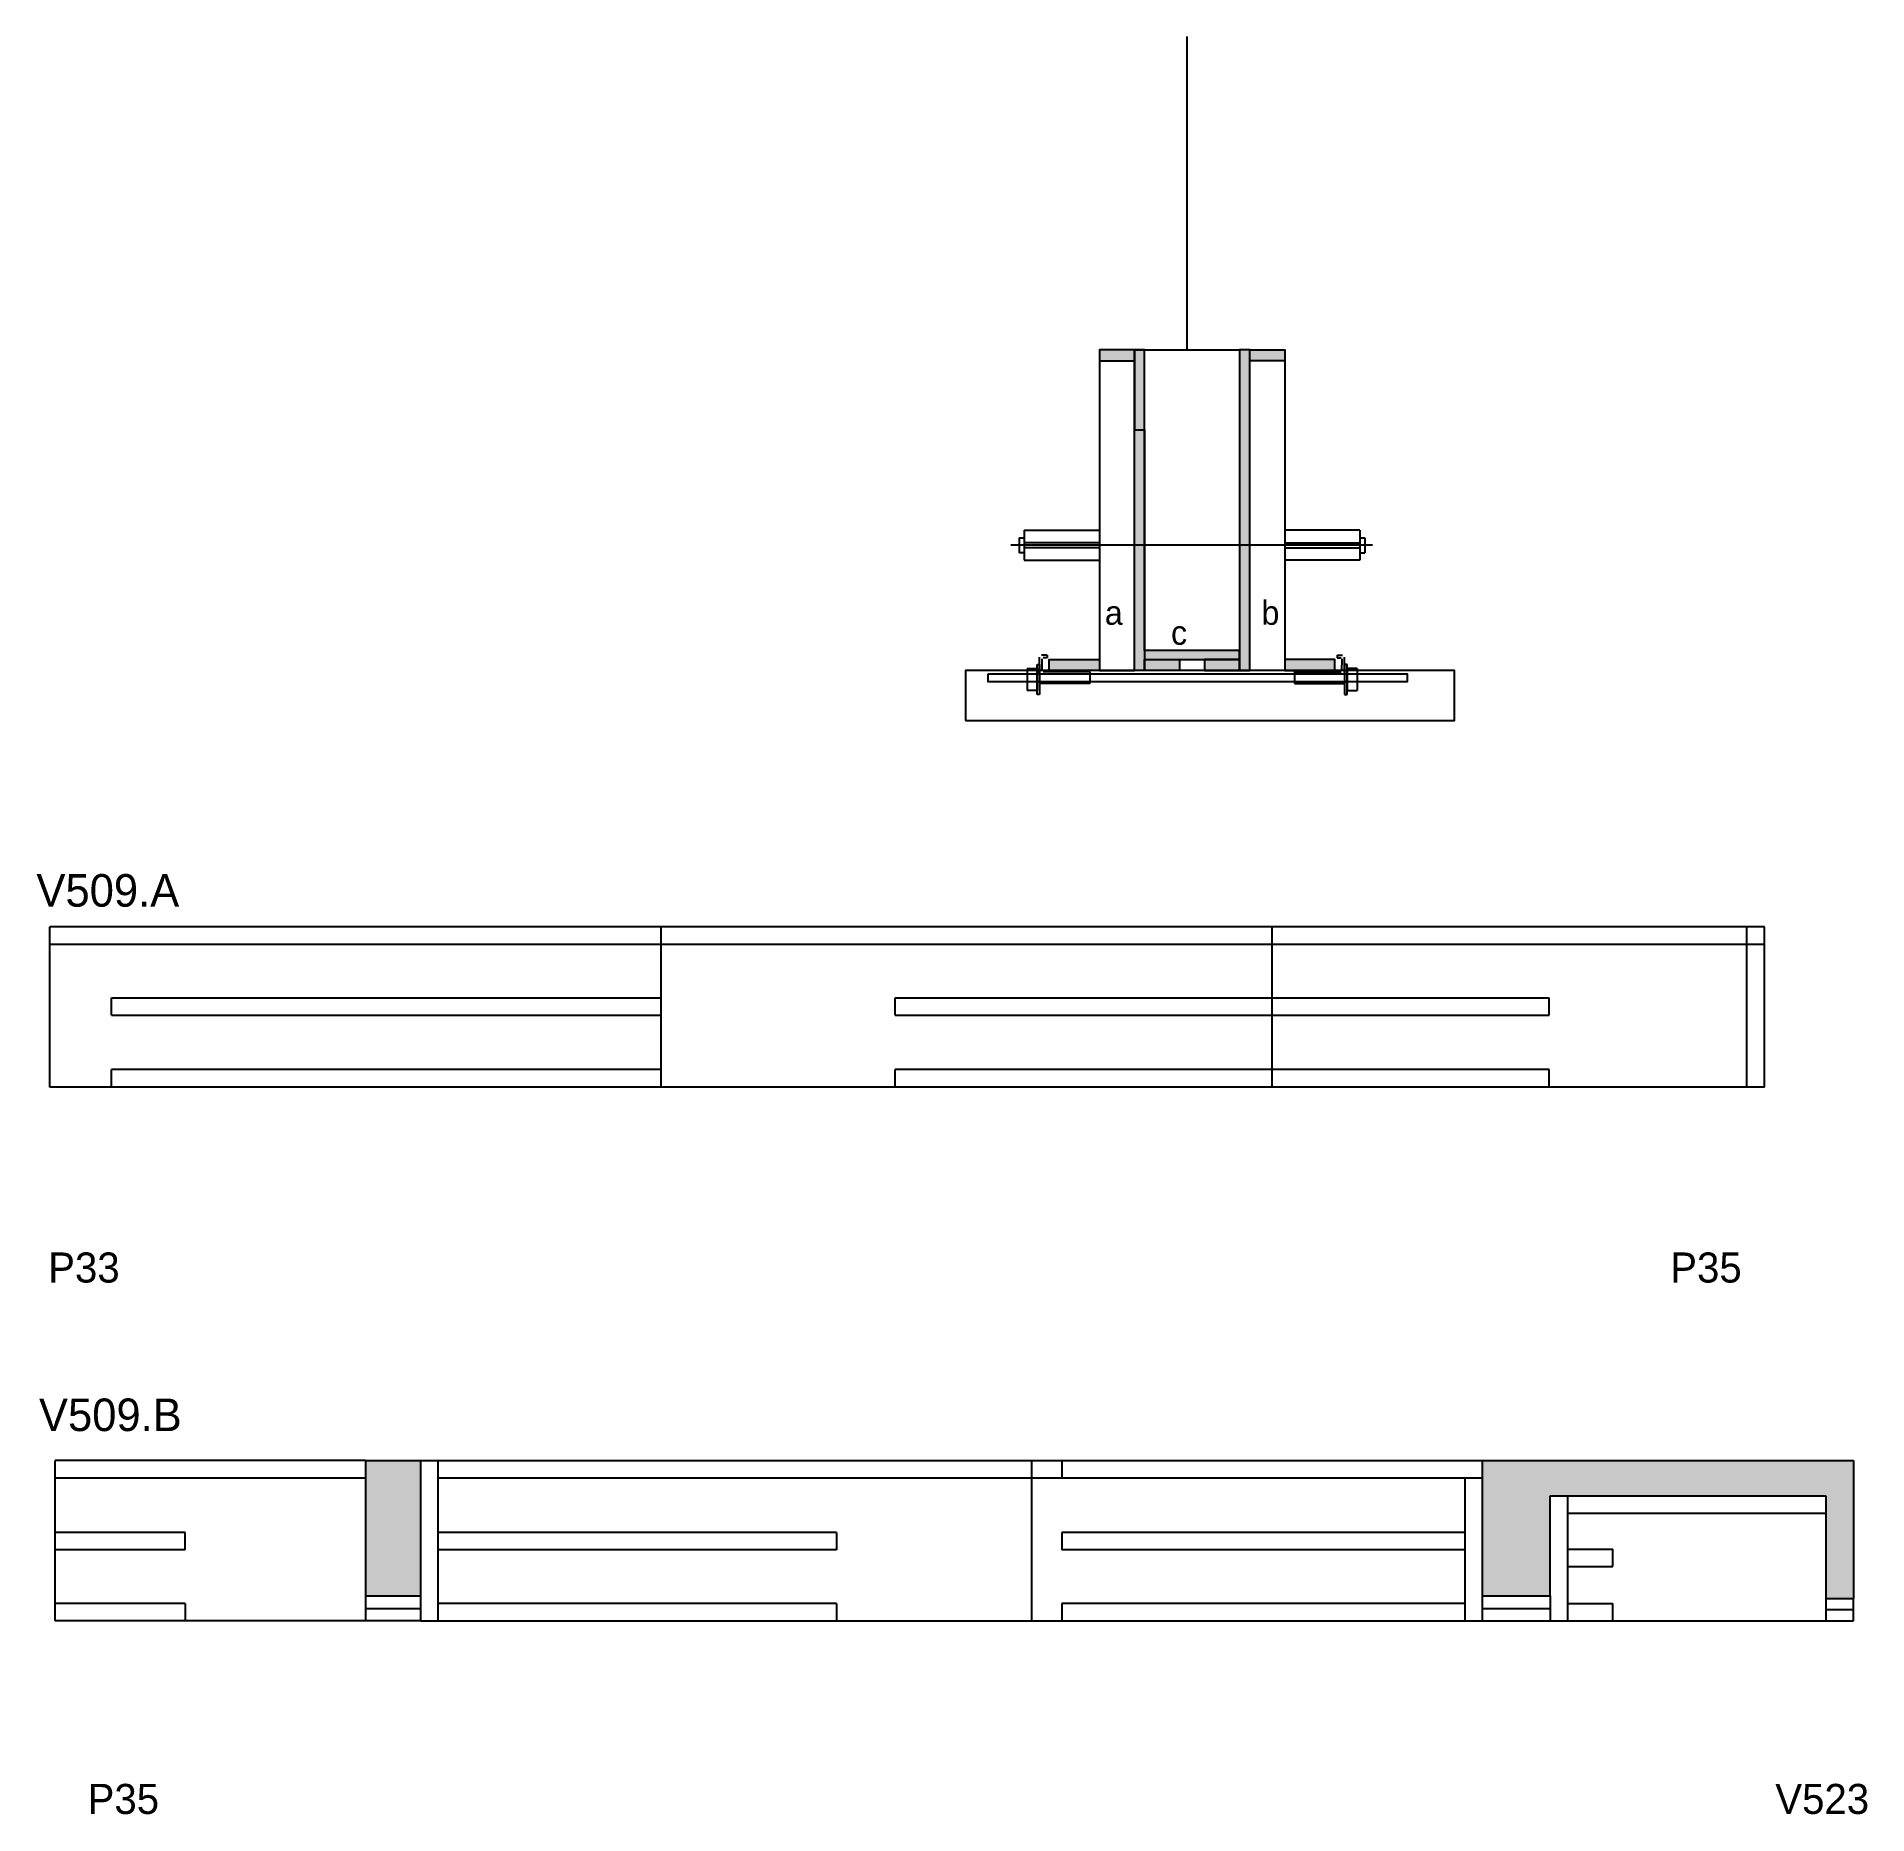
# Model space of a CAD drawing. Header units: metres. Extents: x 3624 to 4355, y 6362 to 7072.
import ezdxf

# ---------------------------------------------------------------- set-up
doc = ezdxf.new("R2010")
doc.units = ezdxf.units.M
for name, color, linetype in [('5', 7, 'Continuous'), ('barrote', 7, 'Continuous'), ('CONCRETO', 7, 'Continuous'), ('COTA', 7, 'Continuous'), ('detalhes', 7, 'Continuous'), ('Hachura', 7, 'Continuous'), ('Madeira', 7, 'Continuous'), ('Painéis', 7, 'Continuous'), ('presilha', 7, 'Continuous'), ('SARR_2.2x7', 7, 'Continuous'), ('SCO-___-LAJ', 7, 'Continuous'), ('TENSOR', 7, 'Continuous'), ('Texto Seção', 7, 'Continuous')]:
    doc.layers.add(name, color=color, linetype=linetype)

msp = doc.modelspace()

# ---------------------------------------------------------------- hatches: boundary and pattern name
at = {"layer": 'COTA'}
h = msp.add_hatch(color=7, dxfattribs=at)
h.dxf.hatch_style = 1
h.paths.add_polyline_path([(3777.53, 6449.54), (3777.53, 6503.54), (3777.53, 6503.54), (3755.53, 6503.54), (3755.53, 6503.54), (3755.53, 6449.54), (3755.53, 6449.54), (3777.53, 6449.54), (3777.53, 6449.54)])
h = msp.add_hatch(color=7, dxfattribs=at)
h.dxf.hatch_style = 1
h.paths.add_polyline_path([(4338.53, 6489.54), (4338.53, 6448.54), (4338.53, 6448.54), (4349.53, 6448.54), (4349.53, 6448.54), (4349.53, 6503.54), (4349.53, 6503.54), (4201.53, 6503.54), (4201.53, 6503.54), (4201.53, 6449.54), (4201.53, 6449.54), (4228.53, 6449.54), (4228.53, 6449.54), (4228.53, 6489.54), (4228.53, 6489.54), (4338.53, 6489.54)])
at = {"layer": 'Hachura'}
h = msp.add_hatch(color=7, dxfattribs=at)
h.dxf.hatch_style = 1
h.paths.add_polyline_path([(4062.51, 6942.61), (4062.51, 6947.01), (4062.51, 6947.01), (4048.51, 6947.01), (4048.51, 6947.01), (4048.51, 6942.61), (4048.51, 6942.61), (4062.51, 6942.61)])
h = msp.add_hatch(color=7, dxfattribs=at)
h.dxf.hatch_style = 1
h.paths.add_polyline_path([(4062.51, 6947.01), (4066.51, 6947.01), (4066.51, 6947.01), (4066.51, 6819.01), (4066.51, 6819.01), (4062.51, 6819.01), (4062.51, 6819.01), (4062.51, 6947.01)])
h = msp.add_hatch(color=7, dxfattribs=at)
h.dxf.hatch_style = 1
h.paths.add_polyline_path([(4066.51, 6915.01), (4066.51, 6947.01), (4066.51, 6947.01), (4062.51, 6947.01), (4062.51, 6947.01), (4062.51, 6915.01), (4062.51, 6915.01), (4066.51, 6915.01)])
h = msp.add_hatch(color=7, dxfattribs=at)
h.dxf.hatch_style = 1
h.paths.add_polyline_path([(4108.51, 6947.01), (4104.51, 6947.01), (4104.51, 6947.01), (4104.51, 6819.01), (4104.51, 6819.01), (4108.51, 6819.01), (4108.51, 6819.01), (4108.51, 6947.01)])
h = msp.add_hatch(color=7, dxfattribs=at)
h.dxf.hatch_style = 1
h.paths.add_polyline_path([(4108.51, 6942.61), (4108.51, 6947.01), (4108.51, 6947.01), (4122.51, 6947.01), (4122.51, 6947.01), (4122.51, 6942.61), (4122.51, 6942.61), (4108.51, 6942.61)])
h = msp.add_hatch(color=7, dxfattribs=at)
h.dxf.hatch_style = 1
h.paths.add_polyline_path([(4028.51, 6819.01), (4028.51, 6823.41), (4028.51, 6823.41), (4048.51, 6823.41), (4048.51, 6823.41), (4048.51, 6819.01), (4048.51, 6819.01), (4028.51, 6819.01)])
h = msp.add_hatch(color=7, dxfattribs=at)
h.dxf.hatch_style = 1
h.paths.add_polyline_path([(4104.51, 6823.41), (4104.51, 6827.01), (4104.51, 6827.01), (4066.51, 6827.01), (4066.51, 6827.01), (4066.51, 6823.41), (4066.51, 6823.41), (4104.51, 6823.41)])
h = msp.add_hatch(color=7, dxfattribs=at)
h.dxf.hatch_style = 1
h.paths.add_polyline_path([(4066.51, 6819.01), (4066.51, 6823.41), (4066.51, 6823.41), (4080.51, 6823.41), (4080.51, 6823.41), (4080.51, 6819.01), (4080.51, 6819.01), (4066.51, 6819.01)])
h = msp.add_hatch(color=7, dxfattribs=at)
h.dxf.hatch_style = 1
h.paths.add_polyline_path([(4104.51, 6819.01), (4104.51, 6823.41), (4104.51, 6823.41), (4090.51, 6823.41), (4090.51, 6823.41), (4090.51, 6819.01), (4090.51, 6819.01), (4104.51, 6819.01)])
h = msp.add_hatch(color=7, dxfattribs=at)
h.dxf.hatch_style = 1
h.paths.add_polyline_path([(4142.51, 6819.01), (4142.51, 6823.41), (4142.51, 6823.41), (4122.51, 6823.41), (4122.51, 6823.41), (4122.51, 6819.01), (4122.51, 6819.01), (4142.51, 6819.01)])

# ---------------------------------------------------------------- linework, layer by layer
at = {"color": 7, "lineweight": 25}
for p, q in [((4016.51, 6871.98), (4016.51, 6865.98)), ((4016.51, 6871.98), (4018.51, 6871.98)), ((4018.51, 6874.98), (4018.51, 6862.98)), ((4018.51, 6874.98), (4048.51, 6874.98)), ((4152.51, 6874.98), (4122.51, 6874.98)), ((4152.51, 6874.98), (4152.51, 6862.98)), ((4152.51, 6871.98), (4154.51, 6871.98)), ((4154.51, 6871.98), (4154.51, 6865.98)), ((4018.51, 6865.98), (4016.51, 6865.98)), ((4048.51, 6869.98), (4018.51, 6869.98)), ((4048.51, 6867.98), (4018.51, 6867.98)), ((4122.51, 6869.98), (4152.51, 6869.98)), ((4122.51, 6867.98), (4152.51, 6867.98)), ((4152.51, 6865.98), (4154.51, 6865.98)), ((4018.51, 6862.98), (4048.51, 6862.98)), ((4152.51, 6862.98), (4122.51, 6862.98))]:
    msp.add_line(p, q, dxfattribs=at)
at = {"layer": 'barrote', "color": 7, "lineweight": 25}
msp.add_lwpolyline([(3995.05, 6799.01), (4190.24, 6799.01), (4190.24, 6819.01), (3995.05, 6819.01)], close=True, dxfattribs=at)
at = {"layer": 'CONCRETO', "color": 7, "lineweight": 25}
msp.add_lwpolyline([(4062.51, 6947.01), (4062.51, 6947.01), (4104.51, 6947.01), (4104.51, 6919.01), (4104.51, 6919.01), (4104.51, 6827.01), (4066.51, 6827.01), (4066.51, 6947.01)], close=True, dxfattribs=at)
at = {"layer": 'COTA', "color": 7, "lineweight": 25}
for p, q in [((3755.53, 6503.54), (3777.53, 6503.54)), ((4201.53, 6503.54), (4349.53, 6503.54)), ((4349.53, 6503.54), (4349.53, 6448.54))]:
    msp.add_line(p, q, dxfattribs=at)
at = {"layer": 'Defpoints', "color": 7, "lineweight": 25}
msp.add_line((4083.51, 6947.01), (4083.51, 7072.01), dxfattribs=at)
at = {"layer": 'Madeira', "color": 7, "lineweight": 25}
for points in [[(4062.51, 6942.61), (4062.51, 6947.01), (4048.51, 6947.01), (4048.51, 6942.61)], [(4062.51, 6947.01), (4048.51, 6947.01), (4048.51, 6819.01), (4062.51, 6819.01)], [(4108.51, 6942.61), (4108.51, 6947.01), (4122.51, 6947.01), (4122.51, 6942.61)], [(4108.51, 6947.01), (4122.51, 6947.01), (4122.51, 6819.01), (4108.51, 6819.01)], [(4028.51, 6819.01), (4028.51, 6823.41), (4048.51, 6823.41), (4048.51, 6819.01)], [(4066.51, 6819.01), (4066.51, 6823.41), (4080.51, 6823.41), (4080.51, 6819.01)], [(4104.51, 6819.01), (4104.51, 6823.41), (4090.51, 6823.41), (4090.51, 6819.01)], [(4142.51, 6819.01), (4142.51, 6823.41), (4122.51, 6823.41), (4122.51, 6819.01)]]:
    msp.add_lwpolyline(points, close=True, dxfattribs=at)
at = {"layer": 'Painéis', "color": 7, "lineweight": 25}
for p, q in [((4314.02, 6716.64), (3629.52, 6716.64)), ((3629.52, 6652.64), (3629.52, 6716.64)), ((3873.52, 6652.64), (3873.52, 6716.64)), ((4117.52, 6652.64), (4117.52, 6716.64)), ((4314.02, 6652.64), (4314.02, 6716.64)), ((4314.02, 6652.64), (3629.52, 6652.64)), ((3755.53, 6503.54), (3631.53, 6503.54)), ((3631.53, 6439.54), (3631.53, 6503.54)), ((3755.53, 6503.54), (3755.53, 6449.54)), ((3777.53, 6503.54), (4202.42, 6503.54)), ((3777.53, 6439.54), (3777.53, 6503.54)), ((4021.53, 6439.54), (4021.53, 6503.54)), ((4201.53, 6439.54), (4201.53, 6503.54)), ((4228.53, 6489.54), (4338.53, 6489.54)), ((4228.53, 6449.54), (4228.53, 6489.54)), ((4338.53, 6489.54), (4338.53, 6448.54)), ((3755.53, 6449.54), (3777.53, 6449.54)), ((4201.53, 6439.54), (4201.53, 6449.54)), ((4201.53, 6449.54), (4228.53, 6449.54)), ((4338.53, 6448.54), (4349.53, 6448.54)), ((4349.53, 6439.54), (4349.53, 6448.54)), ((3777.53, 6439.54), (3631.53, 6439.54)), ((3777.53, 6439.54), (4201.53, 6439.54)), ((4201.53, 6439.54), (4349.53, 6439.54))]:
    msp.add_line(p, q, dxfattribs=at)
for points in [[(4066.51, 6915.01), (4066.51, 6947.01), (4062.51, 6947.01), (4062.51, 6915.01)], [(4108.51, 6947.01), (4104.51, 6947.01), (4104.51, 6819.01), (4108.51, 6819.01)], [(4062.51, 6915.01), (4066.51, 6915.01), (4066.51, 6819.01), (4062.51, 6819.01)], [(4104.51, 6823.41), (4104.51, 6827.01), (4066.51, 6827.01), (4066.51, 6823.41)]]:
    msp.add_lwpolyline(points, close=True, dxfattribs=at)
at = {"layer": 'presilha', "color": 7, "lineweight": 25}
for p, q in [((4023.64, 6821.37), (4024.64, 6821.37)), ((4023.64, 6809.37), (4023.64, 6821.37)), ((4024.64, 6818.13), (4024.64, 6824.28)), ((4024.64, 6821.37), (4024.64, 6809.37)), ((4027.64, 6825.04), (4025.4, 6825.04)), ((4025.64, 6818.75), (4025.64, 6823.66)), ((4027.64, 6824.04), (4026.02, 6824.04)), ((4027.64, 6825.04), (4027.64, 6824.04)), ((4143.38, 6825.04), (4143.38, 6824.04)), ((4143.38, 6825.04), (4145.62, 6825.04)), ((4143.38, 6824.04), (4145, 6824.04)), ((4145.37, 6818.75), (4145.38, 6823.66)), ((4146.37, 6818.13), (4146.38, 6824.28)), ((4147.38, 6821.37), (4146.38, 6821.37)), ((4146.38, 6821.37), (4146.38, 6809.37)), ((4147.38, 6809.37), (4147.38, 6821.37)), ((4019.64, 6819.71), (4023.64, 6819.71)), ((4019.64, 6819.71), (4019.64, 6811.04)), ((4023.64, 6819.71), (4023.64, 6811.04)), ((4044.64, 6813.77), (4024.64, 6813.77)), ((4044.64, 6818.37), (4026.02, 6818.37)), ((4044.64, 6818.37), (4044.64, 6813.77)), ((4126.37, 6818.37), (4126.37, 6813.77)), ((4126.37, 6818.37), (4144.99, 6818.37)), ((4126.37, 6813.77), (4146.38, 6813.77)), ((4151.38, 6819.71), (4147.38, 6819.71)), ((4147.38, 6819.71), (4147.38, 6811.04)), ((4151.38, 6819.71), (4151.38, 6811.04)), ((4023.64, 6811.04), (4019.64, 6811.04)), ((4024.64, 6809.37), (4023.64, 6809.37)), ((4146.38, 6809.37), (4147.38, 6809.37)), ((4147.38, 6811.04), (4151.38, 6811.04))]:
    msp.add_line(p, q, dxfattribs=at)
at = {"layer": 'SARR_2.2x7', "color": 7, "lineweight": 25}
for p, q in [((4307.02, 6652.63), (4307.02, 6716.64)), ((3873.52, 6709.64), (3629.52, 6709.64)), ((4117.52, 6709.64), (3873.52, 6709.64)), ((4314.02, 6709.64), (4117.52, 6709.64)), ((3654.02, 6688.35), (3873.52, 6688.35)), ((3654.02, 6681.35), (3654.02, 6688.35)), ((3967.02, 6688.35), (4117.52, 6688.35)), ((3967.02, 6681.35), (3967.02, 6688.35)), ((4117.52, 6688.35), (4228.02, 6688.35)), ((4228.02, 6681.35), (4228.02, 6688.35)), ((3654.02, 6681.35), (3873.52, 6681.35)), ((3967.02, 6681.35), (4117.52, 6681.35)), ((4117.52, 6681.35), (4228.02, 6681.35)), ((3873.52, 6659.64), (3654.02, 6659.64)), ((3654.02, 6652.64), (3654.02, 6659.64)), ((4117.52, 6659.64), (3967.02, 6659.64)), ((3967.02, 6652.64), (3967.02, 6659.64)), ((4228.02, 6659.64), (4117.52, 6659.64)), ((4228.02, 6652.64), (4228.02, 6659.64)), ((3784.53, 6439.54), (3784.53, 6503.54)), ((4033.53, 6503.54), (4033.53, 6496.54)), ((3755.53, 6496.54), (3631.53, 6496.54)), ((4021.53, 6496.54), (3784.53, 6496.54)), ((4201.53, 6496.54), (4021.53, 6496.54)), ((4194.53, 6439.54), (4194.53, 6496.54)), ((4235.53, 6439.54), (4235.53, 6489.54)), ((4235.53, 6482.54), (4338.53, 6482.54)), ((3683.53, 6474.91), (3631.53, 6474.91)), ((3683.53, 6467.91), (3683.53, 6474.91)), ((3943.53, 6474.91), (3784.53, 6474.91)), ((3943.53, 6474.91), (3943.53, 6467.91)), ((4033.53, 6474.91), (4033.53, 6467.91)), ((4194.53, 6474.91), (4033.53, 6474.91)), ((3683.53, 6467.91), (3631.53, 6467.91)), ((3943.53, 6467.91), (3784.53, 6467.91)), ((4194.53, 6467.91), (4033.53, 6467.91)), ((4235.53, 6468.25), (4253.53, 6468.25)), ((4253.53, 6461.25), (4253.53, 6468.25)), ((4235.53, 6461.25), (4253.53, 6461.25)), ((3755.53, 6449.54), (3755.53, 6439.54)), ((4228.53, 6449.54), (4228.53, 6439.54)), ((4338.53, 6448.54), (4338.53, 6439.54)), ((3683.53, 6446.54), (3631.53, 6446.54)), ((3683.53, 6446.54), (3683.53, 6439.54)), ((3755.53, 6444.54), (3777.53, 6444.54)), ((3943.53, 6446.54), (3784.53, 6446.54)), ((3943.53, 6446.54), (3943.53, 6439.54)), ((4033.53, 6446.54), (4033.53, 6439.54)), ((4194.53, 6446.54), (4033.53, 6446.54)), ((4201.53, 6444.54), (4228.53, 6444.54)), ((4235.53, 6446.54), (4253.53, 6446.54)), ((4253.53, 6439.54), (4253.53, 6446.54)), ((4349.53, 6444.04), (4338.53, 6444.04))]:
    msp.add_line(p, q, dxfattribs=at)
at = {"layer": 'SCO-___-LAJ', "color": 7, "lineweight": 25}
msp.add_lwpolyline([(4004.05, 6817.67), (4171.36, 6817.67), (4171.36, 6814.47), (4004.05, 6814.47)], close=True, dxfattribs=at)
at = {"layer": 'TENSOR', "color": 7, "lineweight": 25}
msp.add_line((4157.51, 6868.98), (4013.2, 6868.98), dxfattribs=at)

# ---------------------------------------------------------------- texts
at = {"layer": '5', "color": 7, "lineweight": 25}
for s, p in [('P33', (3628.8, 6574.63)), ('P35', (4276.41, 6574.63)), ('P35', (3644.53, 6362.49)), ('V523', (4318.36, 6362.49))]:
    msp.add_text(s, height=12, dxfattribs=at).set_placement(p)
at = {"layer": 'detalhes', "color": 7, "lineweight": 25}
for s, p in [('a', (4050.68, 6837.21)), ('b', (4113.22, 6837.2)), ('c', (4077.11, 6829.24))]:
    msp.add_text(s, height=9.6, dxfattribs=at).set_placement(p)
at = {"layer": 'Texto Seção', "color": 7, "lineweight": 25}
for s, p in [('V509.A', (3624.11, 6724.68)), ('V509.B', (3625.12, 6515.34))]:
    msp.add_text(s, height=13, dxfattribs=at).set_placement(p)

doc.saveas('drawing.dxf')
